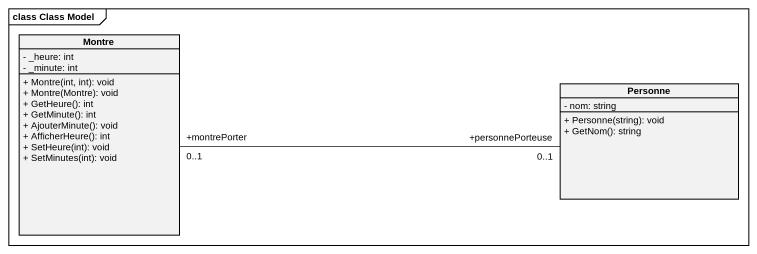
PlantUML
@startuml
mainframe class Class Model
hide circle
hide empty members
skinparam classAttributeIconSize 0
class Montre {
  - _heure: int
  - _minute: int
  + Montre(int, int): void
  + Montre(Montre): void
  + GetHeure(): int
  + GetMinute(): int
  + AjouterMinute(): void
  + AfficherHeure(): int
  + SetHeure(int): void
  + SetMinutes(int): void
}
class Personne {
  - nom: string
  + Personne(string): void
  + GetNom(): string
}
Montre "+montrePorter\n0..1" -right- "+personnePorteuse\n0..1" Personne
@enduml
